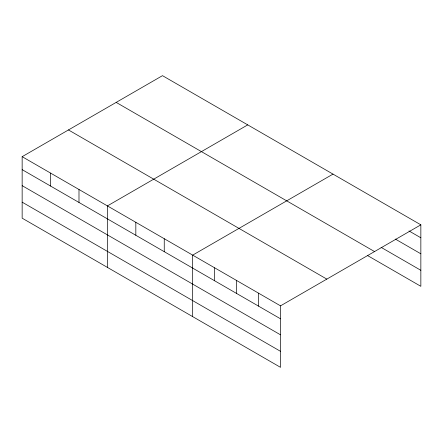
<?xml version="1.0" encoding="UTF-8"?>
<svg xmlns="http://www.w3.org/2000/svg" width="443" height="443" viewBox="0 0 443 443"><rect width="100%" height="100%" fill="white"/><g stroke="black" fill="none" stroke-linecap="round" stroke-linejoin="round"><path stroke-width="0.66" d="M280.519 334.825L280.519 305.847L22.15 156.678L22.15 218.172L280.519 367.341L280.519 334.825L22.15 185.661M22.15 156.678L162.481 75.659L420.85 224.828L420.85 286.322L367.43 255.478M247.742 124.882L107.411 205.906L107.411 267.4M333.003 174.11L192.672 255.129L192.672 316.623M280.519 305.847L420.85 224.828M408.978 230.936L420.85 237.791M395.328 239.07L420.85 253.806M381.085 247.344L420.85 270.308M116.171 102.394L374.54 251.563M68.46 129.943L326.829 279.112M22.15 169.647L280.519 318.81M22.15 202.158L280.519 351.327M258.557 293.166L258.557 306.135M236.595 280.491L236.595 293.454M214.633 267.81L214.633 280.773M164.253 238.722L164.253 251.685M135.829 222.314L135.829 235.277M78.992 189.499L78.992 202.462M50.568 173.091L50.568 186.054"/></g></svg>
